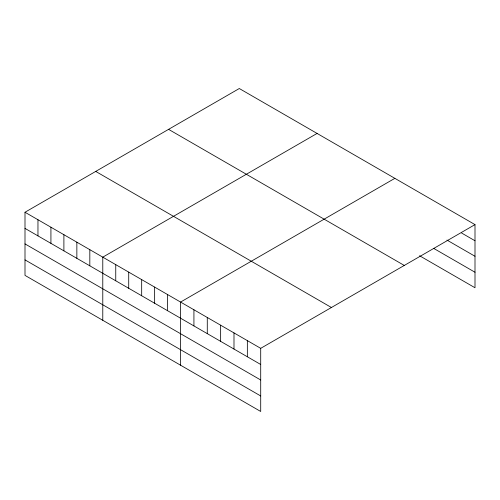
<?xml version="1.0" encoding="UTF-8"?>
<svg xmlns="http://www.w3.org/2000/svg" width="500" height="500" viewBox="0 0 500 500"><rect width="100%" height="100%" fill="white"/><g stroke="black" fill="none" stroke-linecap="round" stroke-linejoin="round"><path stroke-width="0.75" d="M25 212.25L260.706 348.331L260.706 411.475L25 275.387L25 212.25L239.294 88.525L475 224.613L475 287.75L419.569 255.75M317.075 133.438L102.781 257.156L102.781 320.294M394.856 178.344L180.569 302.062L180.569 365.206M260.706 348.331L475 224.613M461.644 233.05L475 240.763M446.95 240.075L475 256.269M433.594 248.337L475 272.244M168.575 129.356L404.281 265.438M95.719 171.419L331.425 307.506M25 228.394L260.706 364.481M25 243.9L260.706 379.988M25 259.881L260.706 395.962M247.35 340.619L247.35 356.769M233.994 332.912L233.994 349.056M220.637 325.2L220.637 341.344M207.281 317.488L207.281 333.638M193.925 309.775L193.925 325.925M167.606 294.581L167.606 310.725M154.637 287.094L154.637 303.244M141.675 279.613L141.675 295.756M128.713 272.125L128.713 288.275M115.75 264.637L115.75 280.788M89.819 249.669L89.819 265.819M76.856 242.188L76.856 258.331M63.894 234.7L63.894 250.85M50.925 227.219L50.925 243.363M37.962 219.731L37.962 235.881"/></g></svg>
